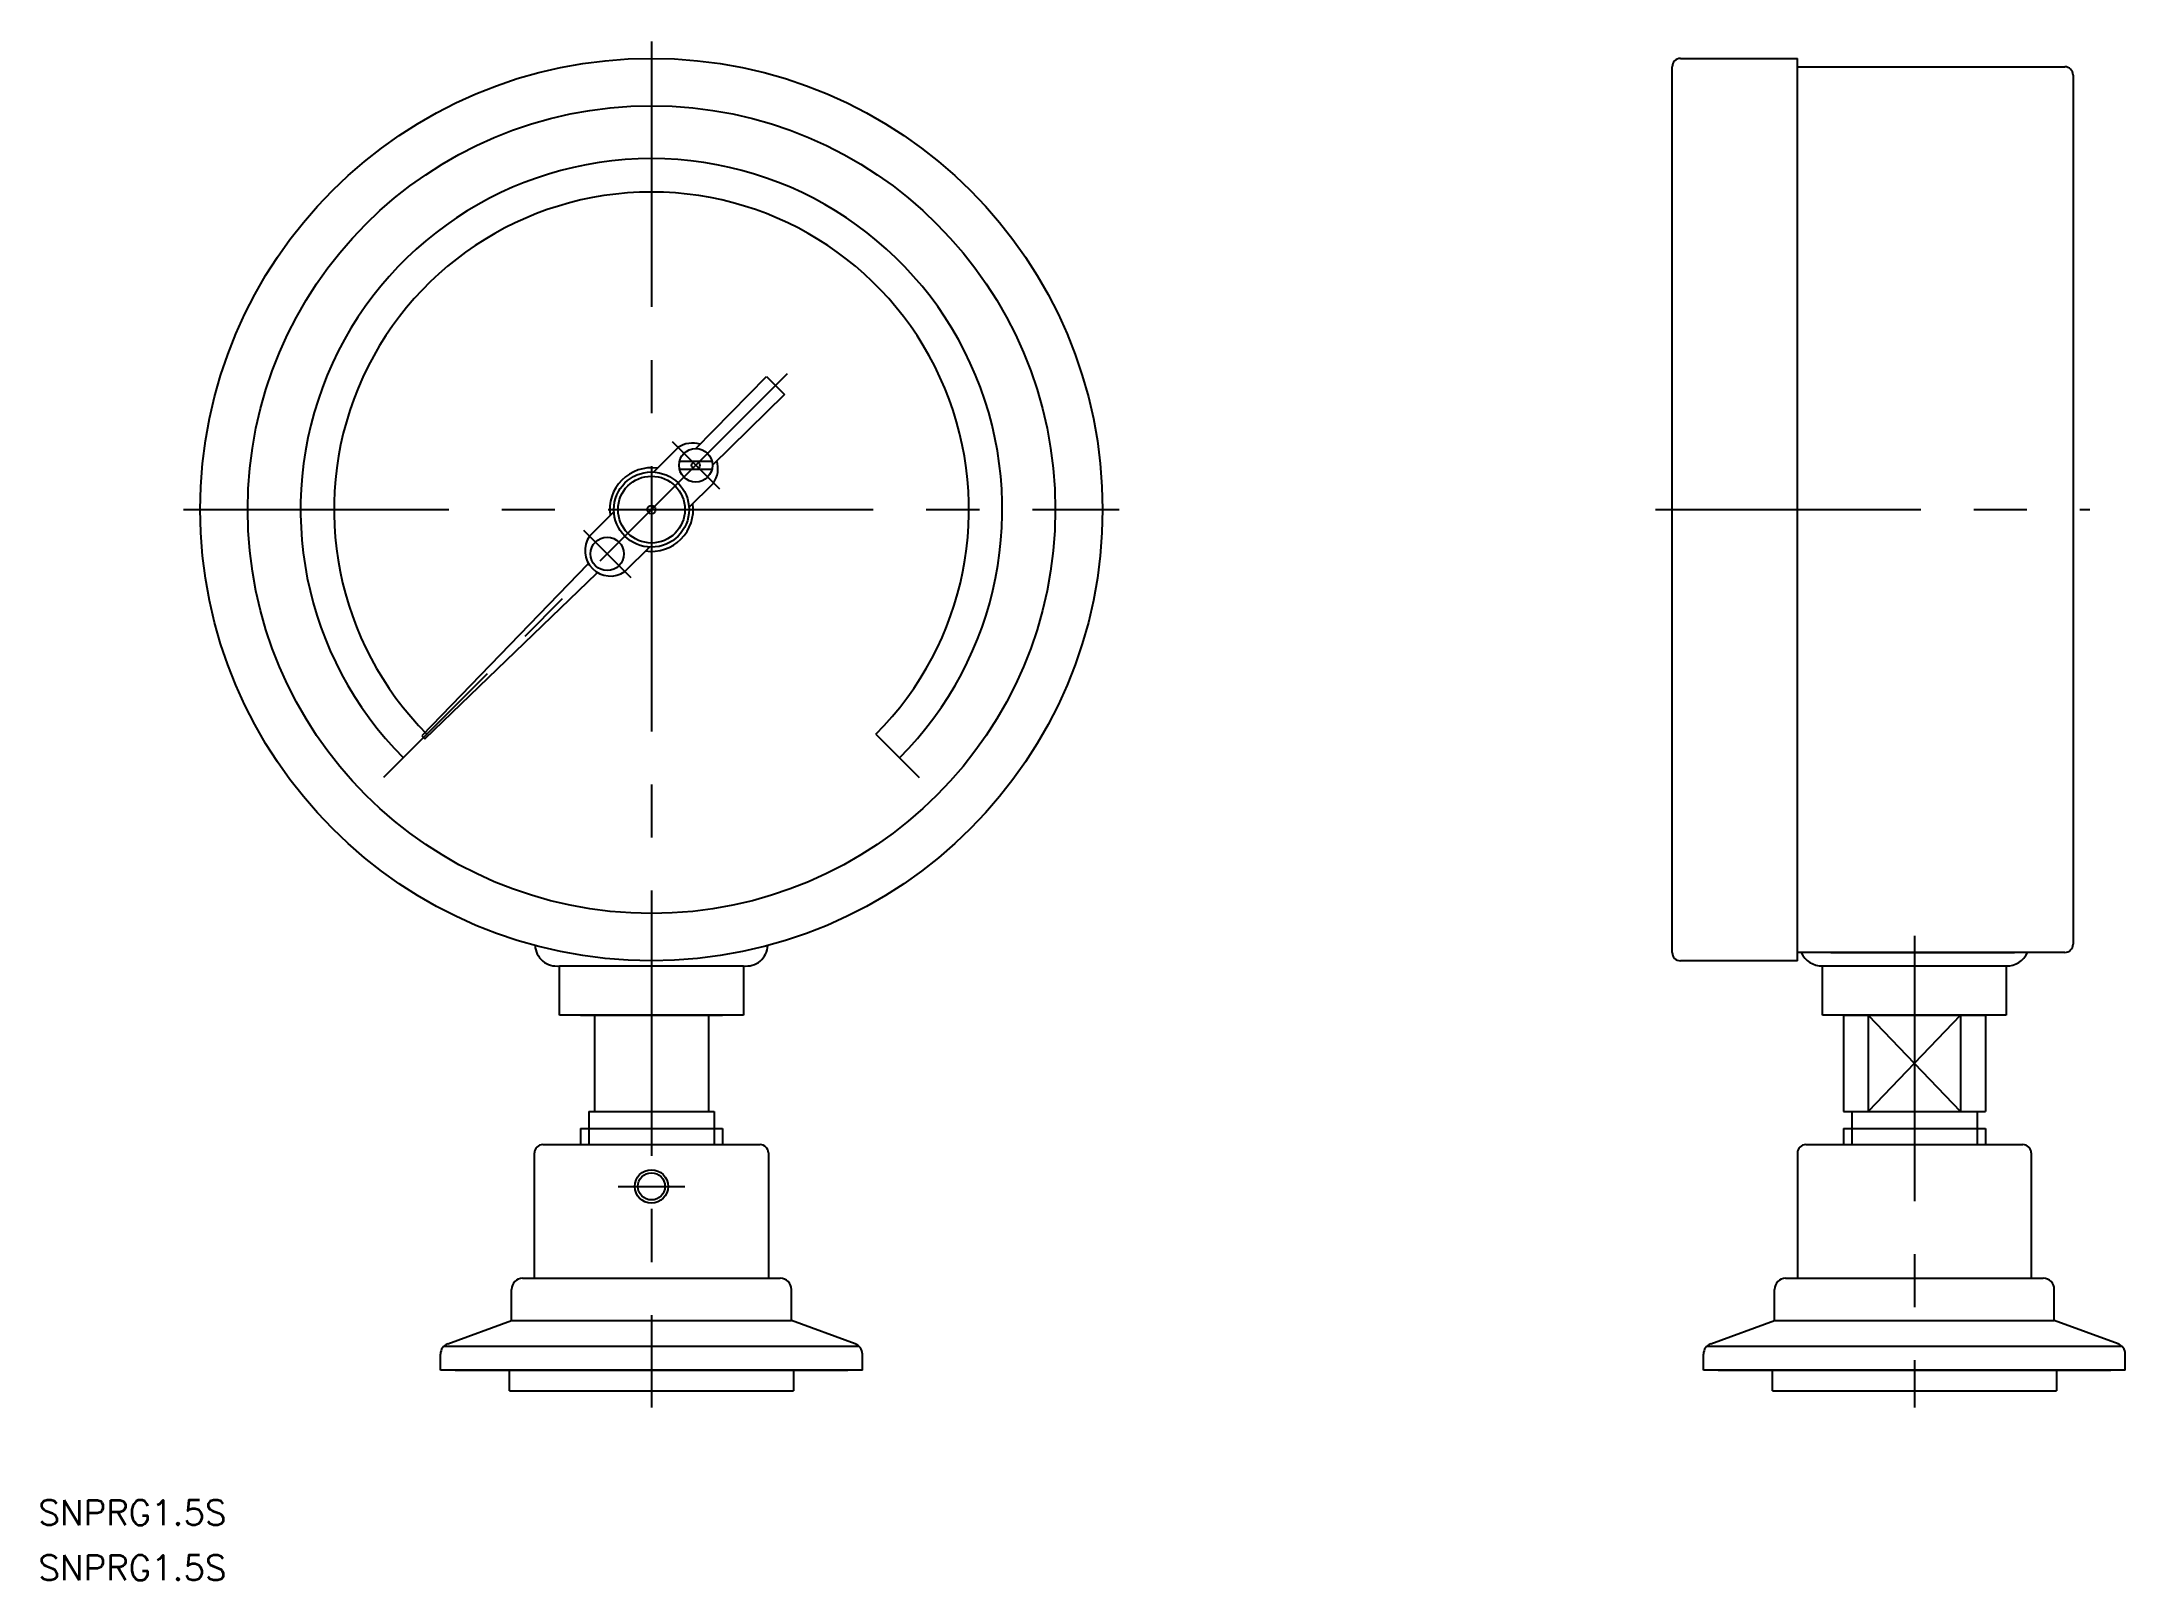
# Model space of a CAD drawing. Extents: x -73 to 176, y -128 to 56.
import ezdxf

# ---------------------------------------------------------------- set-up
doc = ezdxf.new("R2010")
doc.units = 0
doc.linetypes.add('CENTER', pattern=[50.8, 31.75, -6.35, 6.35, -6.35])
doc.layers.get('0').update_dxf_attribs({"linetype": 'CONTINUOUS'})
doc.layers.add('CENTER', color=1, linetype='CENTER')
doc.styles.get("Standard").update_dxf_attribs({"font": 'txt.shx', "height": 3, "bigfont": 'bigfont.shx'})

msp = doc.modelspace()

# ---------------------------------------------------------------- linework, layer by layer
at = {"color": 7, "linetype": 'CONTINUOUS'}
for p, q in [((122.18, -53), (122.18, 53)), ((123.18, 54), (137.18, 54)), ((137.18, -54), (137.18, 54)), ((137.18, 53), (169.17, 53)), ((170.17, 52), (170.17, -52)), ((5.32, 7.3), (13.79, 15.91)), ((13.79, 15.91), (15.91, 13.79)), ((15.91, 13.79), (7.3, 5.32)), ((0.25, 4.49), (3.18, 7.42)), ((3.37, 5.8), (7.24, 5.8)), ((7.24, 4.8), (3.37, 4.8)), ((4.49, 0.25), (7.42, 3.18)), ((-4.49, -0.25), (-7.42, -3.18)), ((-0.25, -4.49), (-3.18, -7.42)), ((-7.6, -6.54), (-27.47, -27.07)), ((-27.11, -27.43), (-6.54, -7.6)), ((-23.72, -23.72), (-27.96, -27.96)), ((-26.87, -26.87), (-32.06, -32.06)), ((-26.87, -26.87), (-31.46, -31.46)), ((-26.87, -26.87), (-31.46, -31.46)), ((-27.47, -27.07), (-27.11, -27.43)), ((26.87, -26.87), (32.06, -32.06)), ((-11.02, -54.61), (11.02, -54.61)), ((-11, -60.5), (-11, -54.61)), ((11, -54.61), (11, -60.5)), ((137.18, -54), (123.18, -54)), ((169.17, -53), (137.18, -53)), ((140.16, -54.61), (162.19, -54.61)), ((140.18, -60.5), (140.18, -54.61)), ((141.18, -53), (163.17, -53)), ((162.17, -54.61), (162.17, -60.5)), ((11, -60.5), (-11, -60.5)), ((-8.5, -60.5), (8.5, -60.5)), ((-6.83, -60.5), (-6.83, -72.05)), ((6.83, -60.5), (6.83, -72.05)), ((162.17, -60.5), (140.18, -60.5)), ((142.67, -60.5), (159.67, -60.5)), ((142.67, -60.5), (142.67, -72.05)), ((145.64, -60.5), (145.64, -72.05)), ((156.71, -60.5), (156.71, -72.05)), ((159.67, -60.5), (159.67, -72.05)), ((-7.5, -72.05), (7.5, -72.05)), ((-7.5, -72.05), (-7.5, -76)), ((7.5, -72.05), (7.5, -76)), ((142.67, -72.05), (159.67, -72.05)), ((143.68, -72.05), (143.68, -76)), ((158.67, -72.05), (158.67, -76)), ((-8.5, -74.05), (8.5, -74.05)), ((-8.5, -74.05), (-8.5, -76)), ((8.5, -74.05), (8.5, -76)), ((142.67, -74.05), (159.67, -74.05)), ((142.67, -74.05), (142.67, -76)), ((159.67, -74.05), (159.67, -76)), ((-14, -92), (-14, -77)), ((-13, -76), (13, -76)), ((14, -77), (14, -92)), ((137.18, -77), (137.18, -92)), ((138.18, -76), (164.17, -76)), ((165.17, -77), (165.17, -92)), ((-15.42, -92), (15.42, -92)), ((135.76, -92), (166.59, -92)), ((-16.75, -97.05), (-16.75, -93.33)), ((16.75, -97.05), (16.75, -93.33)), ((134.43, -97.05), (134.43, -93.33)), ((167.92, -97.05), (167.92, -93.33)), ((-24.37, -99.83), (-16.75, -97.05)), ((-16.75, -97.05), (16.75, -97.05)), ((24.37, -99.83), (16.75, -97.05)), ((126.8, -99.83), (134.43, -97.05)), ((134.43, -97.05), (167.92, -97.05)), ((175.55, -99.83), (167.92, -97.05)), ((-25.25, -102.99), (-25.25, -101.08)), ((24.87, -100.14), (-24.87, -100.14)), ((25.25, -102.99), (25.25, -101.08)), ((125.93, -102.99), (125.93, -101.08)), ((176.04, -100.14), (126.31, -100.14)), ((176.42, -102.99), (176.42, -101.08)), ((25.25, -102.99), (-25.25, -102.99)), ((-23.5, -102.99), (23.5, -102.99)), ((-20.81, -102.99), (17, -102.99)), ((-20.81, -102.99), (17, -102.99)), ((-17, -102.99), (17, -102.99)), ((-16.99, -105.46), (-16.99, -102.99)), ((16.99, -102.99), (16.99, -105.46)), ((176.42, -102.99), (125.93, -102.99)), ((127.68, -102.99), (174.67, -102.99)), ((134.18, -102.99), (168.17, -102.99)), ((134.18, -105.46), (134.18, -102.99)), ((168.17, -102.99), (168.17, -105.46)), ((-16.99, -105.46), (16.99, -105.46)), ((134.18, -105.46), (168.17, -105.46))]:
    msp.add_line(p, q, dxfattribs=at)
at = {"color": 3, "linetype": 'CONTINUOUS'}
for p, q in [((145.64, -60.5), (156.71, -72.05)), ((156.71, -60.5), (145.64, -72.05))]:
    msp.add_line(p, q, dxfattribs=at)
at = {"color": 7, "linetype": 'CONTINUOUS'}
for centre, radius in [((0, 0), 54), ((0, 0), 48.33), ((5.3, 5.3), 2), ((5.3, 5.3), 0.5), ((0, 0), 4.5), ((0, 0), 4), ((0, 0), 0.5), ((-5.3, -5.3), 2), ((0, -81), 1.62)]:
    msp.add_circle(centre, radius, dxfattribs=at)
at = {"color": 3, "linetype": 'CONTINUOUS'}
msp.add_circle((0, -81), 2, dxfattribs=at)
at = {"color": 7, "linetype": 'CONTINUOUS'}
for centre, radius, start, end in [((123.18, 53), 1, 90, 180), ((169.17, 52), 1, 0, 90), ((0, 0), 42, 315, 225), ((0, 0), 38, 315, 225), ((4.91, 4.91), 3.05, 72.4513, 124.6111), ((0, 0), 5, 81.8699, 188.1301), ((4.91, 4.91), 3.05, 325.3889, 17.5487), ((0, 0), 5, 261.8699, 8.1301), ((-4.91, -4.91), 3.05, 145.3889, 304.6111), ((-11.35, -52.04), 2.59, 182.8024, 277.4059), ((11.35, -52.04), 2.59, 262.5941, 357.1976), ((169.17, -52), 1, 270, 0), ((123.18, -53), 1, 180, 270), ((140.09, -51.93), 2.68, 203.4068, 271.8791), ((162.26, -51.93), 2.68, 268.1209, 336.5932), ((-13, -77), 1, 90, 180), ((13, -77), 1, 0, 90), ((138.18, -77), 1, 90, 180), ((164.17, -77), 1, 0, 90), ((-15.42, -93.33), 1.33, 90, 180), ((15.42, -93.33), 1.33, 0, 90), ((135.76, -93.33), 1.33, 90, 180), ((166.59, -93.33), 1.33, 0, 90), ((-23.92, -101.08), 1.33, 110, 180), ((23.92, -101.08), 1.33, 0, 70), ((127.26, -101.08), 1.33, 110, 180), ((175.09, -101.08), 1.33, 0, 70)]:
    msp.add_arc(centre, radius, start, end, dxfattribs=at)
at = {"layer": 'CENTER', "color": 1, "linetype": 'CENTER'}
for p, q in [((0, 56), (0, -107.46)), ((16.26, 16.26), (-28.68, -28.68)), ((2.47, 8.13), (8.13, 2.47)), ((-56, 0), (56, 0)), ((120.18, 0), (172.17, 0)), ((-8.13, -2.47), (-2.47, -8.13)), ((151.17, -51), (151.17, -107.46)), ((-4, -81), (4, -81))]:
    msp.add_line(p, q, dxfattribs=at)

# ---------------------------------------------------------------- texts
at = {"color": 7, "linetype": 'CONTINUOUS'}
for p in [(-73.38, -121.54), (-73.38, -128.14)]:
    msp.add_text('SNPRG1.5S', height=3, dxfattribs=at).set_placement(p)

doc.saveas('drawing.dxf')
